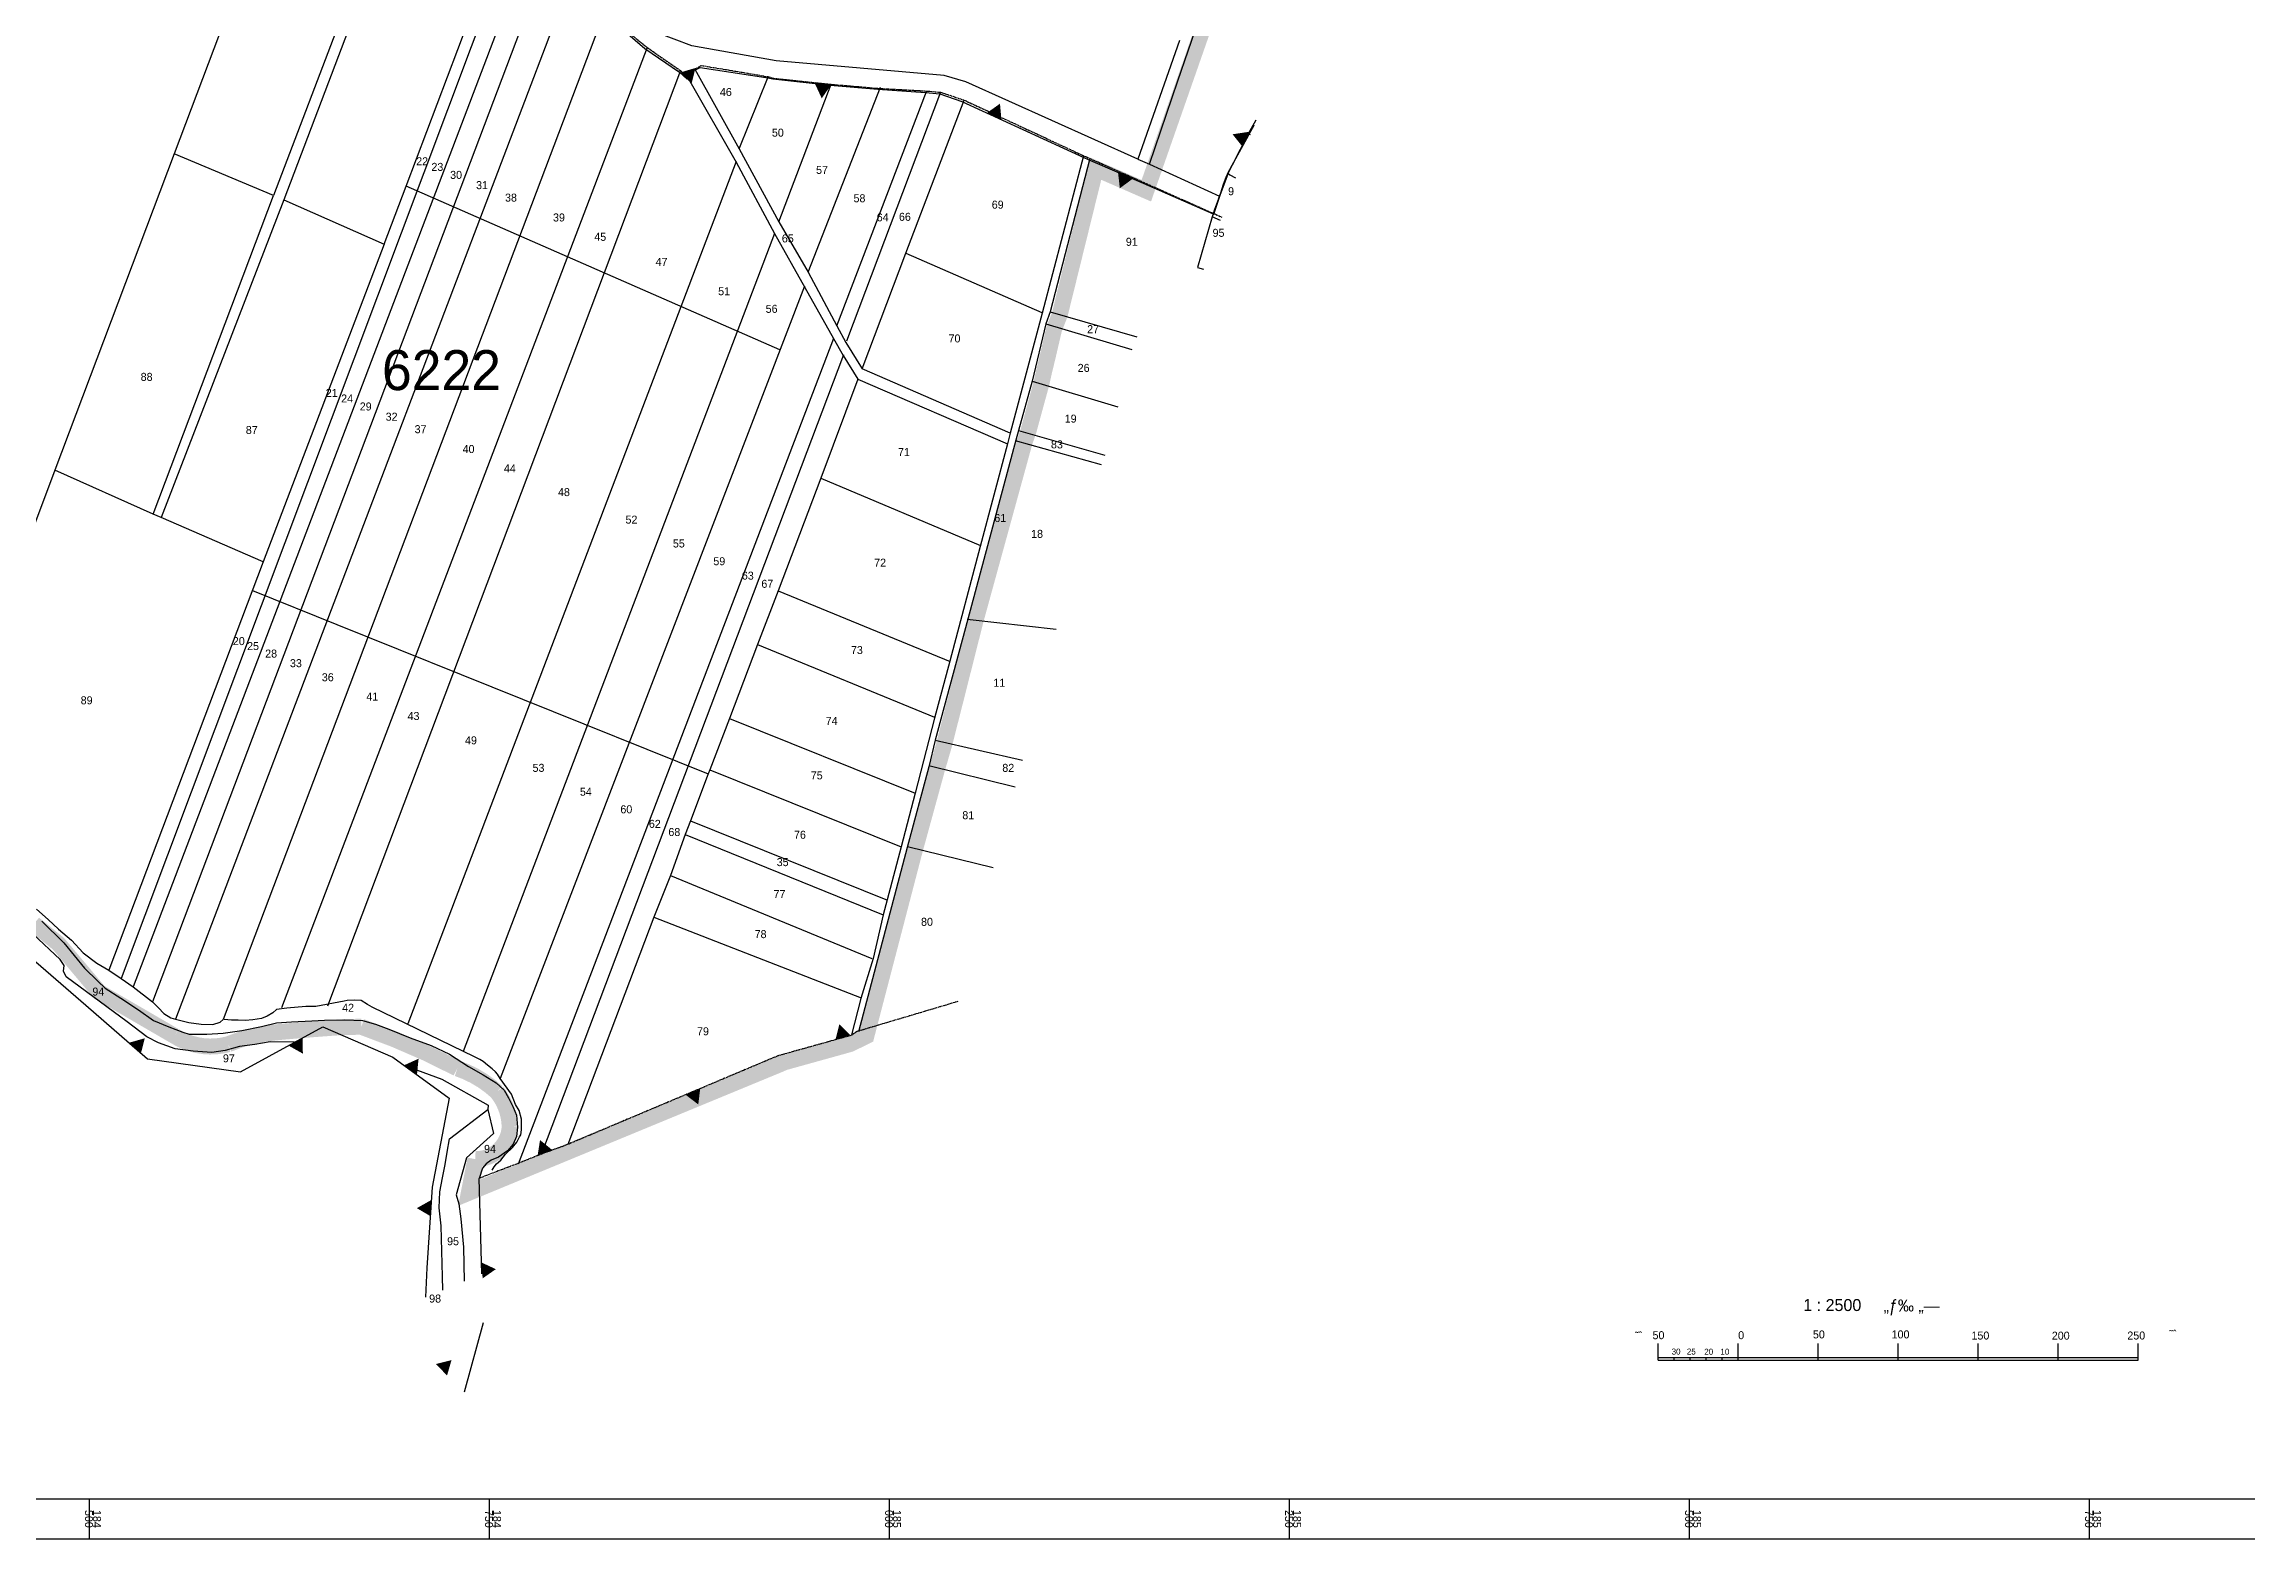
# Model space of a CAD drawing. Extents: x -493 to 187849, y -1657 to 664362.
# Drawn here: x 184472 to 185849, y 658922 to 659856 of the extents above; entities that cross this region are included whole.
import ezdxf
from ezdxf.enums import TextEntityAlignment as Align

# ---------------------------------------------------------------- set-up
doc = ezdxf.new("R2010")
doc.units = 0
doc.header["$MEASUREMENT"] = 0
doc.linetypes.add('L3', pattern=[2, 1.25, -0.25, 0.25, -0.25])
doc.layers.get('0').update_dxf_attribs({"linetype": 'CONTINUOUS'})
for name, color, linetype in [('0DXF_GUSH', 3, 'CONTINUOUS'), ('0G_GV_LIN', 10, 'CONTINUOUS'), ('1DXF_GUSH', 3, 'CONTINUOUS'), ('1G_GV_LIN', 1, 'CONTINUOUS'), ('BOUNDARY', 1, 'CONTINUOUS'), ('GBOUND_BOUNDARY', 5, 'CONTINUOUS'), ('GUSHIM', 10, 'CONTINUOUS'), ('HELKA', 3, 'CONTINUOUS'), ('TR_GILAYON', 7, 'CONTINUOUS'), ('TR_GILYON', 7, 'CONTINUOUS')]:
    doc.layers.add(name, color=color, linetype=linetype)
doc.styles.add('HEBTEXT', font='HEBTXT.SHX')
doc.styles.add('HEBTXT', font='dimheb.shx')
doc.styles.get("Standard").update_dxf_attribs({"font": 'dimheb.shx'})
doc.styles.add('TRHEBTXT', font='HEBTXT.SHX')

# ---------------------------------------------------------------- blocks, each defined once
blk = doc.blocks.new('TVC_FENCE')
blk.add_solid([(-0.5, 0), (0.5, 0), (0, 0.87)])
blk = doc.blocks.new('GKNM2500')
at = {"layer": 'TR_GILAYON'}
for p, q in [((-150, -75), (-150, -64.5)), ((-100, -75), (-100, -64.5)), ((-50, -75), (-50, -64.5)), ((0, -75), (0, -64.5)), ((50, -75), (50, -64.5)), ((100, -75), (100, -64.5)), ((150, -75), (150, -64.5)), ((-150, -73.2), (150, -73.2)), ((-150, -75), (150, -75)), ((-140, -75), (-140, -73.2)), ((-130, -75), (-130, -73.2)), ((-120, -75), (-120, -73.2)), ((-110, -75), (-110, -73.2))]:
    blk.add_line(p, q, dxfattribs=at)
at = {"layer": 'TR_GILAYON', "style": 'HEBTEXT'}
for s, height, p in [('1 : 2500', 7.5, (-59.2, -44.2)), ('„ƒ‰ „—', 7.5, (-9, -44.5)), ('30', 3.75, (-141.5, -71.4)), ('25', 3.75, (-132, -71.4)), ('20', 3.75, (-121.1, -71.5)), ('10', 3.75, (-111, -71.5)), ('0', 5, (-99.9, -61.8)), ('50', 5, (-53.2, -61.3)), ('100', 5, (-4, -61.3)), ('150', 5, (45.9, -62)), ('200', 5, (96.1, -62.1)), ('250', 5, (143.3, -62))]:
    blk.add_text(s, height=height, dxfattribs=at).set_placement(p)
for s, p in [('˜ˆ', (-159.9, -62.2)), ('50', (-146, -61.8)), ('˜ˆ', (174, -61.2))]:
    blk.add_text(s, height=5, dxfattribs=at).set_placement(p, align=Align.RIGHT)
blk = doc.blocks.new('SCG2500')
at = {"layer": 'TR_GILYON', "xscale": 0.4, "yscale": 0.4, "zscale": 0.4}
blk.add_blockref('GKNM2500', (0, 0), dxfattribs=at)

msp = doc.modelspace()

# ---------------------------------------------------------------- linework, layer by layer
at = {"layer": '0DXF_GUSH', "linetype": 'L3'}
for p, q in [((184821.9, 659875.3), (184848.8, 659853.7)), ((184848.8, 659853.7), (184869.6, 659839.3)), ((184869.6, 659839.3), (184874.7, 659834.2)), ((184874.7, 659834.2), (184878.7, 659840.1)), ((184878.7, 659840.1), (184882.6, 659842.5)), ((184882.6, 659842.5), (184924.3, 659835.5)), ((184924.3, 659835.5), (184927.9, 659834.5)), ((184927.9, 659834.5), (184963.9, 659830.7)), ((184963.9, 659830.7), (184994.2, 659828.1)), ((184994.2, 659828.1), (185023.6, 659826.5)), ((185023.6, 659826.5), (185032.2, 659825.7)), ((185032.2, 659825.7), (185047, 659820.8)), ((185047, 659820.8), (185121.5, 659786.1)), ((185121.5, 659786.1), (185125.4, 659784.4)), ((185125.4, 659784.4), (185208, 659747.7)), ((185043.1, 659257.6), (184979.9, 659238.8)), ((184976.6, 659236.5), (184930.4, 659223.6)), ((184979.9, 659238.8), (184976.6, 659236.5)), ((184930.4, 659223.6), (184798.5, 659168)), ((184781.8, 659161.9), (184767, 659156)), ((184798.5, 659168), (184781.8, 659161.9)), ((184767, 659156), (184743.8, 659147.1))]:
    msp.add_line(p, q, dxfattribs=at)
at = {"layer": '0DXF_GUSH', "linetype": 'CONTINUOUS'}
msp.add_line((184931.8, 659664.8), (184698.3, 659767.1), dxfattribs=at)
at = {"layer": '0DXF_GUSH'}
for p, q in [((184684.4, 659730.8), (184608.9, 659532.3)), ((184947.1, 659704.5), (184756.9, 659209.5)), ((184602.1, 659514.4), (184654.8, 659493.2))]:
    msp.add_line(p, q, dxfattribs=at)
for points in [[(184644.6, 660029.4), (184553.2, 659787.2)], [(184703.2, 659992.1), (184615.3, 659761.2)], [(184708.9, 659988.1), (184621.7, 659758.5)], [(184767.9, 659931.3), (184520, 659271.9)], [(184698.3, 659767.1), (184762.8, 659938)], [(184777, 659922.1), (184527.7, 659266.7)], [(185155.5, 659784), (185048.1, 659832.3), (185034.4, 659836.1), (184929.4, 659845.3), (184876.7, 659854.8), (184854.7, 659863.1), (184808, 659902.6), (184795.7, 659916.2)], [(184786.6, 659909.8), (184539.6, 659257.4)], [(184800.3, 659894), (184554.1, 659246.5)], [(185162.7, 659780.8), (185180.5, 659832.8), (185199.8, 659889.3)], [(184821.9, 659875.3), (184583.8, 659246.4)], [(184821.8, 659875.1), (184847.3, 659853.1), (184869.1, 659838.3), (184873.8, 659833.9), (184877.2, 659838.9), (184882, 659841.3), (184923.1, 659835), (184927.4, 659834.1), (184963.3, 659830.2), (184992.9, 659827.6), (185022.8, 659825.6), (185031.7, 659824.8), (185045.6, 659819.9), (185121.8, 659784.9), (185124.5, 659783.7), (185125.9, 659783.1), (185158.8, 659768.9), (185202.5, 659749.8)], [(184848.8, 659853.7), (184620.3, 659253.6)], [(185181.5, 659858), (185155.5, 659784)], [(184869.6, 659839.3), (184649.1, 659254.6)], [(184874.7, 659834.2), (184904.4, 659782.1)], [(184878.7, 659840.1), (184906.4, 659790.3)], [(184906.4, 659790.3), (184924.5, 659835.4)], [(184931.1, 659744.8), (184963.9, 659830.7)], [(184949.4, 659713.3), (184994.7, 659828.9)], [(184967.3, 659679.8), (185023.4, 659826.2)], [(185032.2, 659825.7), (184973.4, 659670.2)], [(185010.4, 659725.2), (185047, 659820.8)], [(185229.2, 659808.3), (185224.5, 659799.8)], [(185224.5, 659799.8), (185214.5, 659780.1)], [(185214.5, 659780.1), (185223.6, 659796.9), (185225, 659799.5)], [(185225, 659799.5), (185224.5, 659799.8)], [(185225, 659799.5), (185228.1, 659805.2)], [(185225.9, 659799.1), (185225, 659799.5)], [(184553.2, 659787.2), (184478.7, 659589.6)], [(184615.3, 659761.2), (184553.2, 659787.2)], [(184904.4, 659782.4), (184699.2, 659243.7)], [(184904.4, 659782.1), (184928.5, 659737.5)], [(184906.4, 659790.3), (184931.1, 659744.8)], [(185121.5, 659786.1), (185095.7, 659687.8)], [(185125.4, 659784.4), (185100.6, 659688.5)], [(185155.5, 659784), (185162.7, 659780.8)], [(185162.7, 659780.8), (185206.6, 659760.9)], [(185207.3, 659762.8), (185209.2, 659768.1), (185211.2, 659773.3), (185211.8, 659775.1), (185214.5, 659780.1)], [(185214.5, 659780.1), (185211.8, 659775.1)], [(184684.4, 659730.8), (184698.3, 659767.1)], [(185211.8, 659775.1), (185211.2, 659773.3), (185209.2, 659768.1), (185207.3, 659762.8)], [(185211.8, 659775.1), (185213, 659774.2), (185216.6, 659772.3)], [(184540.2, 659562.1), (184615.3, 659761.2)], [(184621.7, 659758.5), (184545.2, 659560)], [(184621.7, 659758.5), (184684.4, 659730.8)], [(185206.6, 659760.9), (185203.1, 659751.8), (185202.5, 659749.8)], [(185202.5, 659749.8), (185203, 659749.6), (185206.6, 659760.9)], [(185207.3, 659762.8), (185206.6, 659760.9)], [(185206.6, 659760.9), (185207.3, 659762.8)], [(184928.5, 659737.5), (184733.8, 659226.4)], [(184928.5, 659737.5), (184947.4, 659703.8)], [(184931.1, 659744.8), (184949.4, 659713.3)], [(185202, 659747.8), (185192.8, 659716.2), (185196.6, 659715.1)], [(185202.5, 659749.8), (185202, 659747.8)], [(185207.2, 659745.6), (185202, 659747.8)], [(184983.2, 659653), (185010.4, 659725.2)], [(185010.4, 659725.2), (185095.4, 659688.2)], [(184949.4, 659713.3), (184967.3, 659679.8)], [(184947.4, 659703.8), (184965.3, 659671.8)], [(185095.7, 659687.8), (185075.7, 659612.7)], [(185100.6, 659688.5), (185098, 659681)], [(185100.6, 659688.5), (185154.8, 659673)], [(184965.3, 659671.8), (184768.3, 659155.9)], [(184965.3, 659671.8), (184971.3, 659661.2)], [(184967.3, 659679.8), (184972.9, 659669.4)], [(184972.9, 659669.4), (184983.2, 659653)], [(185098, 659681), (185089.4, 659645.3)], [(185098, 659681), (185151.8, 659664.9)], [(184971.5, 659661.7), (184782.8, 659162.4)], [(184971.3, 659661.2), (184980.5, 659646.5)], [(184980.5, 659646.5), (184957.4, 659584.7)], [(184980.5, 659646.5), (185074, 659606.1)], [(185075.7, 659612.7), (184983.2, 659653)], [(185089.4, 659645.3), (185080.9, 659614.4)], [(185089.4, 659645.3), (185143, 659629.1)], [(185080.9, 659614.4), (185079.3, 659608.4)], [(185080.9, 659614.4), (185134.9, 659599)], [(185079.3, 659608.4), (185049.3, 659496.6)], [(185074, 659606.1), (185057, 659542)], [(185075.7, 659612.7), (185074, 659606.1)], [(185132.7, 659593), (185079, 659607.9)], [(184478.7, 659589.6), (184385.3, 659341)], [(184540.2, 659562.1), (184478.7, 659589.6)], [(184957.4, 659584.7), (184930.8, 659514.2)], [(184957.4, 659584.7), (185057.2, 659542.5)], [(184545.2, 659560), (184540.2, 659562.1)], [(184608.9, 659532.3), (184545.2, 659560)], [(184608.9, 659532.3), (184512.4, 659277.1)], [(185057, 659542), (185038, 659470.2)], [(184930.8, 659514.2), (184917.7, 659480.6)], [(184930.8, 659514.2), (185038.3, 659470)], [(184654.8, 659493.2), (184770.9, 659446.5)], [(185049.3, 659496.6), (185028.8, 659420.9)], [(185048.9, 659496.5), (185104.4, 659490.3)], [(184917.7, 659480.6), (184900.2, 659434.4)], [(184917.7, 659480.6), (185028.5, 659435.2)], [(185038, 659470.2), (185028.4, 659434.6)], [(184770.9, 659446.5), (184887, 659399.8)], [(184900.2, 659434.4), (184888.1, 659402.4)], [(184900.2, 659434.4), (185016.3, 659387.7)], [(185028.4, 659434.6), (185016.3, 659387.7)], [(185028.8, 659420.9), (185024.9, 659404.2)], [(185028.8, 659420.9), (185083.5, 659408.3)], [(184887, 659399.8), (184876, 659370.5)], [(184888.1, 659402.4), (184887, 659399.8)], [(184888.1, 659402.4), (185007.6, 659354.3)], [(185024.9, 659404.2), (185011.4, 659353.8)], [(185024.9, 659405.1), (185078.9, 659391.8)], [(185016.3, 659387.7), (185007.6, 659354.3)], [(184876, 659370.5), (184872.5, 659362)], [(184876, 659370.5), (184999, 659321)], [(184872.5, 659362), (184863.4, 659336.4)], [(184872.5, 659362), (184996.3, 659311.7)], [(185011.4, 659353.8), (184980.9, 659238.7)], [(185007.6, 659354.3), (184998.8, 659321.2)], [(185011.5, 659354.4), (185065, 659341.4)], [(184863.4, 659336.4), (184853, 659310.2)], [(184863.4, 659336.4), (184989.2, 659284.4)], [(184853, 659310.2), (184799.2, 659168.3)], [(184853, 659310.2), (184982.5, 659259.8)], [(184996.3, 659311.7), (184990, 659284.4)], [(184998.8, 659321.2), (184996.3, 659311.7)], [(184990, 659284.4), (184982.4, 659259.5)], [(184659.4, 659257.9), (184641.7, 659254.4)], [(184661.4, 659258.3), (184659.4, 659257.9)], [(184665.7, 659258.4), (184661.4, 659258.3)], [(184670, 659258.3), (184665.7, 659258.4)], [(184674.1, 659255.8), (184670, 659258.3)], [(184676.9, 659254.1), (184674.1, 659255.8)], [(184982.4, 659259.5), (184976.5, 659236.8)], [(184589.1, 659245.9), (184584.4, 659246.3)], [(184593.2, 659245.9), (184589.1, 659245.9)], [(184597.7, 659245.7), (184593.2, 659245.9)], [(184602.3, 659246.1), (184597.7, 659245.7)], [(184607.9, 659246.9), (184602.3, 659246.1)], [(184611.4, 659248.4), (184607.9, 659246.9)], [(184614.9, 659250.5), (184611.4, 659248.4)], [(184617.1, 659252.6), (184614.9, 659250.5)], [(184623.6, 659253.4), (184617.1, 659252.6)], [(184635.6, 659254.5), (184623.6, 659253.4)], [(184641.7, 659254.4), (184635.6, 659254.5)], [(184740.9, 659223), (184676.9, 659254.1)], [(184744.2, 659221.4), (184740.9, 659223)], [(184746.4, 659220.2), (184744.2, 659221.4)], [(184749, 659217.8), (184746.4, 659220.2)], [(184751.9, 659215.6), (184749, 659217.8)], [(184754, 659213.6), (184751.9, 659215.6)], [(184755.2, 659212.1), (184754, 659213.6)], [(184756.9, 659209.5), (184755.2, 659212.1)], [(184764, 659199.6), (184756.9, 659209.5)], [(184766.6, 659193.2), (184764, 659199.6)], [(184768.9, 659189.4), (184766.6, 659193.2)], [(184770.4, 659184.1), (184768.9, 659189.4)], [(184767.3, 659169.8), (184768.8, 659172.7)], [(184768.8, 659172.7), (184769.1, 659173)], [(184769.1, 659173), (184769.8, 659174.2)], [(184769.8, 659174.2), (184770.3, 659177.4)], [(184770.3, 659177.4), (184770.4, 659184.1)], [(184757.3, 659158.5), (184760.4, 659162.2)], [(184760.4, 659162.2), (184764.6, 659166.3)], [(184764.6, 659166.3), (184767.3, 659169.8)], [(184752, 659152.3), (184753.3, 659154.3)], [(184753.3, 659154.3), (184754.7, 659156.2)], [(184754.7, 659156.2), (184757.3, 659158.5)]]:
    msp.add_lwpolyline(points, dxfattribs=at)
at = {"layer": '0G_GV_LIN', "linetype": 'L3'}
for p, q in [((184821.9, 659875.3), (184848.8, 659853.7)), ((184848.8, 659853.7), (184869.6, 659839.3)), ((184869.6, 659839.3), (184874.7, 659834.2)), ((184874.7, 659834.2), (184878.7, 659840.1)), ((184878.7, 659840.1), (184882.6, 659842.5)), ((184882.6, 659842.5), (184924.3, 659835.5)), ((184924.3, 659835.5), (184927.9, 659834.5)), ((184927.9, 659834.5), (184963.9, 659830.7)), ((184963.9, 659830.7), (184994.2, 659828.1)), ((184994.2, 659828.1), (185023.6, 659826.5)), ((185023.6, 659826.5), (185032.2, 659825.7)), ((185032.2, 659825.7), (185047, 659820.8)), ((185047, 659820.8), (185121.5, 659786.1)), ((185121.5, 659786.1), (185125.4, 659784.4)), ((185125.4, 659784.4), (185208, 659747.7)), ((185043.1, 659257.6), (184979.9, 659238.8)), ((184976.6, 659236.5), (184930.4, 659223.6)), ((184979.9, 659238.8), (184976.6, 659236.5)), ((184930.4, 659223.6), (184798.5, 659168)), ((184781.8, 659161.9), (184767, 659156)), ((184798.5, 659168), (184781.8, 659161.9)), ((184767, 659156), (184743.8, 659147.1))]:
    msp.add_line(p, q, dxfattribs=at)
at = {"layer": '0G_GV_LIN'}
for points in [[(184821.8, 659875.1), (184847.3, 659853.1), (184869.1, 659838.3), (184873.8, 659833.9), (184877.2, 659838.9), (184882, 659841.3), (184923.1, 659835), (184927.4, 659834.1), (184963.3, 659830.2), (184992.9, 659827.6), (185022.8, 659825.6), (185031.7, 659824.8), (185045.6, 659819.9), (185121.8, 659784.9), (185124.5, 659783.7), (185125.9, 659783.1), (185158.8, 659768.9), (185202.5, 659749.8)], [(185229.2, 659808.3), (185224.5, 659799.8), (185214.5, 659780.1)], [(185214.5, 659780.1), (185223.6, 659796.9), (185225, 659799.5), (185228.1, 659805.3)], [(185214.5, 659780.1), (185212, 659775.1), (185207.3, 659762.8)], [(185207.3, 659762.8), (185209, 659768.2), (185210.9, 659773.4), (185214.5, 659780.1)], [(185207.3, 659762.8), (185206.6, 659760.9), (185203.1, 659751.8), (185202.5, 659749.8)], [(185202.5, 659749.8), (185203, 659749.6), (185206.7, 659760.9), (185207.3, 659762.8)], [(185202.5, 659749.8), (185202, 659747.8), (185192.8, 659716.2), (185196.6, 659715.1)]]:
    msp.add_lwpolyline(points, dxfattribs=at)
at = {"layer": 'GBOUND_BOUNDARY', "color": 5, "const_width": 10}
msp.add_lwpolyline([(185217.9, 659927.6), (185175.3, 659805.7), (185160.8, 659764.2), (185129.2, 659778), (185106.7, 659686.8), (185103.1, 659677.6), (185101.6, 659671.1), (185098.9, 659659.5), (185096.9, 659651.3), (185095.2, 659643.6), (185087.6, 659615.8), (185087.1, 659613.9), (185084.7, 659607.1), (185054.1, 659495.8), (185041.7, 659446.7), (185034.4, 659418), (185030.1, 659403.2), (185016, 659351.8), (184985.8, 659236), (184975.8, 659231.1), (184973.4, 659230.4), (184935.6, 659219.9), (184934.8, 659219.7), (184931.1, 659218.1), (184737.4, 659138.1), (184741.5, 659159.1, 0.40703), (184762.9, 659179.4, 0.168068), (184754.9, 659201.1, 0.106788), (184730.2, 659215.8, 0.036927), (184670.2, 659241.8, 0.019921), (184652.1, 659241.2, 0.004918), (184616.4, 659238.3, 0.077658), (184587, 659230.9, -0.21124), (184553.4, 659236.1), (184506.4, 659263.4), (184480.9, 659293.7), (184465.6, 659306.1)], format="xyb", dxfattribs=at)
at = {"layer": 'GUSHIM', "linetype": 'CONTINUOUS'}
for points in [[(184418.2, 659324.3), (184498, 659255.4)], [(184498, 659255.4), (184536.5, 659221.7), (184594.7, 659213.6), (184646.2, 659241.8), (184689.8, 659222.9), (184725, 659197.3), (184714.4, 659141.5), (184711.2, 659091.1), (184710.4, 659072.9)], [(184745.6, 659087.5), (184743.8, 659147.1)], [(184734.6, 659013.7), (184746.6, 659057)]]:
    msp.add_lwpolyline(points, dxfattribs=at)
at = {"layer": 'HELKA', "linetype": 'CONTINUOUS'}
for points in [[(184467.1, 659315.4), (184474.5, 659308.9), (184480.9, 659302.8), (184489.1, 659296), (184496.4, 659288.1), (184504.8, 659281.6), (184512.4, 659277.1), (184520, 659271.9), (184527.7, 659266.7), (184539.6, 659257.4), (184543.4, 659253.7), (184546.7, 659250.1), (184551.2, 659247.3), (184554.1, 659246.5), (184562.3, 659244.4), (184570.2, 659243.4), (184577.3, 659243.3), (184581.9, 659244.7), (184583.8, 659246.4)], [(184628.4, 659232.1), (184613.3, 659232.3), (184603.6, 659230.8), (184594.1, 659229.4), (184585, 659227), (184576.8, 659225.7), (184565.1, 659226.6), (184553.8, 659228.1), (184543.5, 659231.7), (184536.2, 659235.6), (184523.8, 659244.9), (184485.8, 659273), (184484, 659276.5), (184484.4, 659280), (184482, 659283.8), (184465.2, 659299.7), (184457.3, 659301.3), (184436, 659308.9)], [(184470.6, 659307.8), (184484.3, 659294.3), (184497.2, 659278.5), (184505.6, 659270.4), (184510, 659266), (184519.9, 659259.7), (184530.9, 659252.5), (184540.4, 659245.8), (184549.9, 659241.8), (184558.6, 659238.5), (184562.6, 659237.2), (184573.7, 659237.2), (184583.8, 659237.8), (184595.6, 659239.5), (184607.9, 659241.9), (184617.1, 659244.2), (184626.6, 659245), (184639.3, 659245.6), (184647.1, 659245.9), (184659.9, 659246.1), (184670.9, 659245.7), (184679.1, 659243.5), (184687.4, 659240.4), (184700.8, 659235), (184713.9, 659230.1), (184725.3, 659224.8), (184737.1, 659217), (184746.4, 659211.8), (184754.4, 659206.7), (184759.4, 659202.3), (184762.1, 659197.4), (184765.1, 659191.5), (184767.2, 659186.5), (184767.8, 659179.1), (184767.2, 659173.2), (184765.1, 659168.4), (184761.5, 659164.3), (184756, 659160.3), (184751.4, 659158.5), (184748.3, 659156.1), (184745.9, 659153.4), (184743.8, 659147.1)], [(184696.7, 659217.9), (184720.6, 659209), (184749.5, 659192.8), (184749.3, 659190.1), (184752.7, 659175.1), (184736, 659159.9), (184729.5, 659136.9), (184731.2, 659131.1), (184732.4, 659121.9), (184734.1, 659104.2), (184734.4, 659082.8)], [(184721.1, 659077.3), (184721, 659085.7), (184720, 659117.4), (184718.8, 659128.6), (184719.2, 659138.7), (184721, 659147.5), (184722.5, 659155.8), (184723.9, 659163.5), (184725.4, 659171.8), (184749.3, 659190.1)]]:
    msp.add_lwpolyline(points, dxfattribs=at)
at = {"layer": 'TR_GILYON', "linetype": 'CONTINUOUS'}
for p, q in [((184500, 658946.8), (184500, 658921.8)), ((184750, 658946.8), (184750, 658921.8)), ((185000, 658946.8), (185000, 658921.8)), ((185250, 658946.8), (185250, 658921.8)), ((185500, 658946.8), (185500, 658921.8)), ((185750, 658946.8), (185750, 658921.8))]:
    msp.add_line(p, q, dxfattribs=at)
for points in [[(183412.3, 658921.8), (187848.8, 658921.8), (187848.8, 664361.7), (183412.3, 664361.7), (183412.3, 658921.8)], [(183437.3, 658946.8), (187823.8, 658946.8), (187823.8, 664336.7), (183437.3, 664336.7), (183437.3, 658946.8)]]:
    msp.add_lwpolyline(points, dxfattribs=at)

# ---------------------------------------------------------------- block references
at = {"layer": 'BOUNDARY', "color": 1, "linetype": 'CONTINUOUS', "xscale": 10, "yscale": 10, "zscale": 10}
for p, rotation in [((184873, 659834.6), 316.3263466763338), ((184958.7, 659830.6), 174.9293424746463), ((185065.7, 659810.7), 335.3040209099398), ((185222.8, 659796.3), 68.6364383316847), ((185147.7, 659773.7), 156.6204190891535), ((184528.8, 659228.4), 315.8239735296534), ((184629.2, 659232.5), 210.830833064455), ((184700.9, 659214.8), 324.2523852083205), ((184713.6, 659128.4), 89.41959403434669), ((184745.6, 659089.6), 275.0257427522909), ((184720.3, 659027.5), 313.9218002727035)]:
    msp.add_blockref('TVC_FENCE', p, dxfattribs=dict(at, rotation=rotation))
at = {"layer": 'BOUNDARY', "linetype": 'CONTINUOUS', "xscale": 10, "yscale": 10, "zscale": 10}
for p, rotation in [((184971.3, 659235), 15.59066848031922), ((184877.4, 659201.3), 202.8526857068914), ((184785, 659162.9), 20.97364554719251)]:
    msp.add_blockref('TVC_FENCE', p, dxfattribs=dict(at, rotation=rotation))
at = {"layer": 'TR_GILYON', "linetype": 'CONTINUOUS', "xscale": 2.5, "yscale": 2.5, "zscale": 2.5}
msp.add_blockref('SCG2500', (185630.6, 659108.4), dxfattribs=at)

# ---------------------------------------------------------------- texts
at = {"layer": '1DXF_GUSH', "linetype": 'CONTINUOUS', "style": 'HEBTXT'}
for s, p in [('46', (184894.3, 659823.4)), ('50', (184926.8, 659798)), ('22', (184704.5, 659780.1)), ('23', (184714, 659776.6)), ('57', (184954.4, 659774.7)), ('30', (184725.7, 659771.6)), ('31', (184741.9, 659765.2)), ('38', (184760, 659757.4)), ('58', (184977.8, 659757)), ('69', (185064.2, 659753)), ('39', (184790, 659745)), ('45', (184815.8, 659732.9)), ('65', (184933, 659731.9)), ('64', (184992.3, 659745.1)), ('66', (185006.2, 659745.4)), ('91', (185148, 659729.8)), ('47', (184854.1, 659717.2)), ('51', (184893.2, 659698.9)), ('56', (184922.9, 659687.9)), ('70', (185037.2, 659669.4)), ('27', (185123.8, 659675.2)), ('26', (185117.9, 659651)), ('88', (184532.3, 659645.4)), ('21', (184648, 659635.4)), ('24', (184657.6, 659631.9)), ('29', (184669.2, 659626.9)), ('87', (184598, 659612.2)), ('32', (184685.4, 659620.5)), ('37', (184703.5, 659612.7)), ('19', (185109.8, 659619.3)), ('40', (184733.5, 659600.3)), ('71', (185005.6, 659598.4)), ('83', (185101.2, 659603.2)), ('44', (184759.3, 659588.2)), ('48', (184793.1, 659573.4)), ('52', (184835.3, 659556.2)), ('61', (185065.8, 659557.2)), ('55', (184864.9, 659541.3)), ('18', (185088.8, 659547.3)), ('59', (184890.2, 659530.2)), ('72', (184990.7, 659529.3)), ('63', (184908, 659521.2)), ('67', (184920.2, 659516.1)), ('20', (184589.9, 659480.3)), ('25', (184598.8, 659477.2)), ('28', (184610.1, 659472.5)), ('73', (184976.2, 659474.7)), ('33', (184625.6, 659466.5)), ('36', (184645.5, 659457.7)), ('89', (184494.8, 659443.3)), ('41', (184673.3, 659445.6)), ('11', (185065.2, 659454.3)), ('43', (184699.1, 659433.5)), ('74', (184960.4, 659430.4)), ('49', (184735, 659418.3)), ('53', (184777.2, 659401.1)), ('75', (184951.1, 659396.4)), ('82', (185070.8, 659401.1)), ('54', (184806.8, 659386.2)), ('60', (184832.1, 659375.2)), ('62', (184849.9, 659366.1)), ('68', (184862.1, 659361)), ('81', (185045.8, 659371.5)), ('76', (184940.6, 659359.3)), ('35', (184929.8, 659342.2)), ('77', (184927.8, 659322.2)), ('78', (184916, 659297.2)), ('80', (185020, 659304.9)), ('94', (184502.1, 659261.3)), ('42', (184658.2, 659251.2)), ('79', (184880, 659236.5)), ('97', (184583.7, 659219.6)), ('94', (184746.9, 659163)), ('95', (184723.8, 659105.3)), ('98', (184712.6, 659069.5))]:
    msp.add_text(s, height=5, dxfattribs=at).set_placement(p)
at = {"layer": '1DXF_GUSH'}
for s, p in [('9', (185211.9, 659761.4)), ('95', (185202.2, 659735.4))]:
    msp.add_text(s, height=5, dxfattribs=at).set_placement(p)
at = {"layer": '1G_GV_LIN'}
msp.add_text('6222', height=25, dxfattribs=at).set_placement((184683.1, 659639.6))
at = {"layer": 'TR_GILYON', "linetype": 'CONTINUOUS', "style": 'TRHEBTXT'}
for s, p in [('500', (184497.5, 658934.3)), ('184', (184502.5, 658934.3)), ('750', (184747.5, 658934.3)), ('184', (184752.5, 658934.3)), ('000', (184997.5, 658934.3)), ('185', (185002.5, 658934.3)), ('250', (185247.5, 658934.3)), ('185', (185252.5, 658934.3)), ('500', (185497.5, 658934.3)), ('185', (185502.5, 658934.3)), ('750', (185747.5, 658934.3)), ('185', (185752.5, 658934.3))]:
    msp.add_text(s, height=5, rotation=270, dxfattribs=at).set_placement(p, align=Align.CENTER)

doc.saveas('drawing.dxf')
